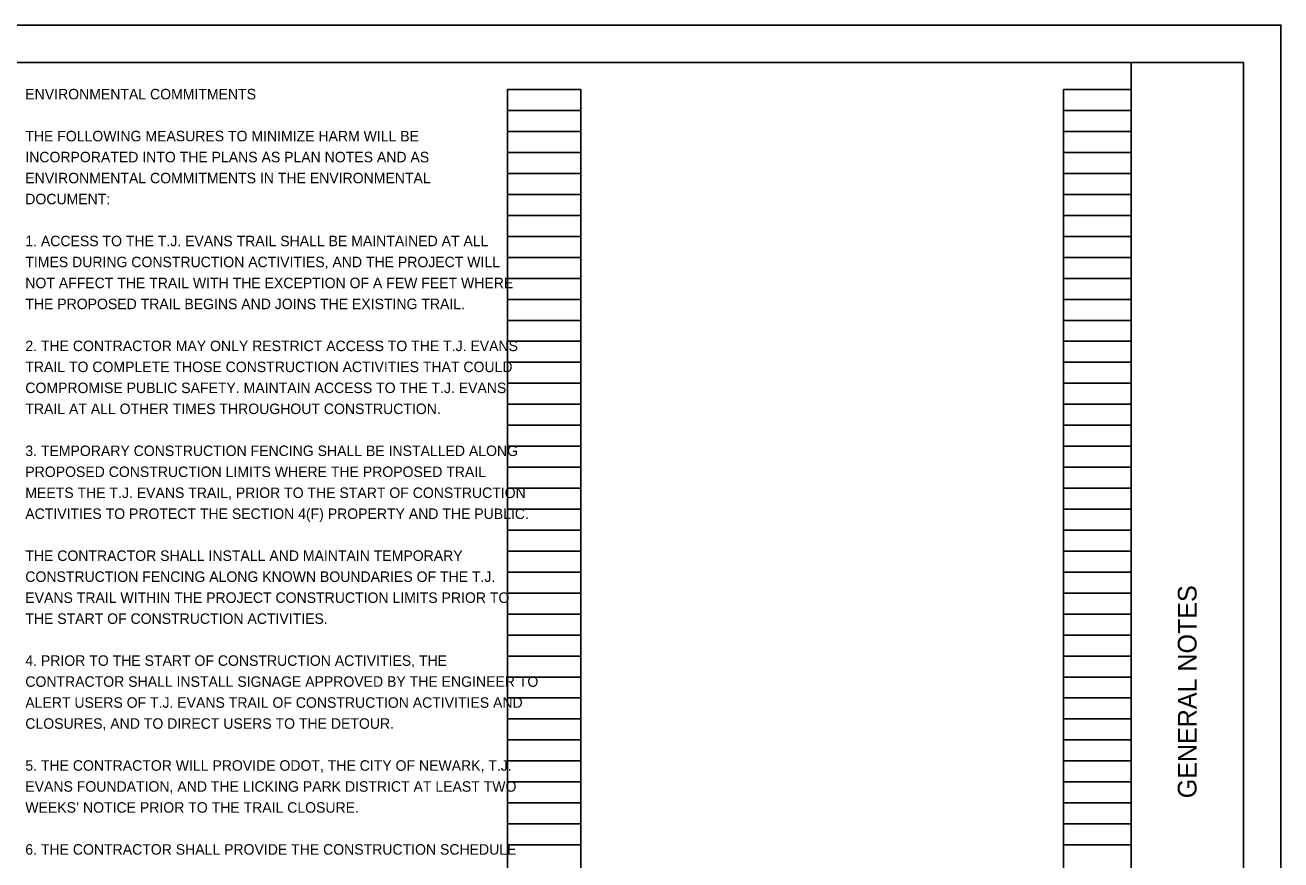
# Model space of a CAD drawing. Extents: x 0 to 34, y 0 to 30.9.
# Drawn here: x 17.24 to 34, y 10.86 to 22 of the extents above; entities that cross this region are included whole.
import ezdxf

# ---------------------------------------------------------------- set-up
doc = ezdxf.new("R2010")
doc.units = 0
for name, color, linetype in [('SH_Border', 7, 'Continuous'), ('SH_Cut_Line', 7, 'Continuous'), ('SH_Data', 7, 'Continuous'), ('SH_Text', 7, 'Continuous')]:
    doc.layers.add(name, color=color, linetype=linetype)

msp = doc.modelspace()

# ---------------------------------------------------------------- linework, layer by layer
at = {"layer": 'SH_Border'}
msp.add_line((32, 0.5), (32, 21.5), dxfattribs=at)
msp.add_lwpolyline([(1.5, 21.5), (33.5, 21.5), (33.5, 0.5), (1.5, 0.5)], close=True, dxfattribs=at)
at = {"layer": 'SH_Cut_Line'}
msp.add_lwpolyline([(0, 0), (34, 0), (34, 22), (0, 22)], close=True, dxfattribs=at)
at = {"layer": 'SH_Data'}
for p, q in [((23.68, 0.98), (23.68, 21.14)), ((23.68, 21.14), (24.66, 21.14)), ((24.66, 0.98), (24.66, 21.14)), ((31.1, 0.98), (31.1, 21.14)), ((31.1, 21.14), (32, 21.14)), ((32, 0.98), (32, 21.14)), ((23.68, 20.86), (24.66, 20.86)), ((31.1, 20.86), (32, 20.86)), ((23.68, 20.58), (24.66, 20.58)), ((31.1, 20.58), (32, 20.58)), ((23.68, 20.3), (24.66, 20.3)), ((31.1, 20.3), (32, 20.3)), ((23.68, 20.02), (24.66, 20.02)), ((31.1, 20.02), (32, 20.02)), ((23.68, 19.74), (24.66, 19.74)), ((31.1, 19.74), (32, 19.74)), ((23.68, 19.46), (24.66, 19.46)), ((31.1, 19.46), (32, 19.46)), ((23.68, 19.18), (24.66, 19.18)), ((31.1, 19.18), (32, 19.18)), ((23.68, 18.9), (24.66, 18.9)), ((31.1, 18.9), (32, 18.9)), ((23.68, 18.62), (24.66, 18.62)), ((31.1, 18.62), (32, 18.62)), ((23.68, 18.34), (24.66, 18.34)), ((31.1, 18.34), (32, 18.34)), ((23.68, 18.06), (24.66, 18.06)), ((31.1, 18.06), (32, 18.06)), ((23.68, 17.78), (24.66, 17.78)), ((31.1, 17.78), (32, 17.78)), ((23.68, 17.5), (24.66, 17.5)), ((31.1, 17.5), (32, 17.5)), ((23.68, 17.22), (24.66, 17.22)), ((31.1, 17.22), (32, 17.22)), ((23.68, 16.94), (24.66, 16.94)), ((31.1, 16.94), (32, 16.94)), ((23.68, 16.66), (24.66, 16.66)), ((31.1, 16.66), (32, 16.66)), ((23.68, 16.38), (24.66, 16.38)), ((31.1, 16.38), (32, 16.38)), ((23.68, 16.1), (24.66, 16.1)), ((31.1, 16.1), (32, 16.1)), ((23.68, 15.82), (24.66, 15.82)), ((31.1, 15.82), (32, 15.82)), ((23.68, 15.54), (24.66, 15.54)), ((31.1, 15.54), (32, 15.54)), ((23.68, 15.26), (24.66, 15.26)), ((31.1, 15.26), (32, 15.26)), ((23.68, 14.98), (24.66, 14.98)), ((31.1, 14.98), (32, 14.98)), ((23.68, 14.7), (24.66, 14.7)), ((31.1, 14.7), (32, 14.7)), ((23.68, 14.42), (24.66, 14.42)), ((31.1, 14.42), (32, 14.42)), ((23.68, 14.14), (24.66, 14.14)), ((31.1, 14.14), (32, 14.14)), ((23.68, 13.86), (24.66, 13.86)), ((31.1, 13.86), (32, 13.86)), ((23.68, 13.58), (24.66, 13.58)), ((31.1, 13.58), (32, 13.58)), ((23.68, 13.3), (24.66, 13.3)), ((31.1, 13.3), (32, 13.3)), ((23.68, 13.02), (24.66, 13.02)), ((31.1, 13.02), (32, 13.02)), ((23.68, 12.74), (24.66, 12.74)), ((31.1, 12.74), (32, 12.74)), ((23.68, 12.46), (24.66, 12.46)), ((31.1, 12.46), (32, 12.46)), ((23.68, 12.18), (24.66, 12.18)), ((31.1, 12.18), (32, 12.18)), ((23.68, 11.9), (24.66, 11.9)), ((31.1, 11.9), (32, 11.9)), ((23.68, 11.62), (24.66, 11.62)), ((31.1, 11.62), (32, 11.62)), ((23.68, 11.34), (24.66, 11.34)), ((31.1, 11.34), (32, 11.34)), ((23.68, 11.06), (24.66, 11.06)), ((31.1, 11.06), (32, 11.06))]:
    msp.add_line(p, q, dxfattribs=at)

# ---------------------------------------------------------------- texts
msp.add_text('GENERAL NOTES', height=0.25, rotation=90, dxfattribs=at).set_placement((32.875, 11.682))
at = {"layer": 'SH_Text'}
for s, p in [('ENVIRONMENTAL COMMITMENTS', (17.246, 21.009)), ('THE FOLLOWING MEASURES TO MINIMIZE HARM WILL BE ', (17.246, 20.449)), ('INCORPORATED INTO THE PLANS AS PLAN NOTES AND AS ', (17.246, 20.169)), ('ENVIRONMENTAL COMMITMENTS IN THE ENVIRONMENTAL ', (17.246, 19.889)), ('DOCUMENT:', (17.246, 19.609)), ('1. ACCESS TO THE T.J. EVANS TRAIL SHALL BE MAINTAINED AT ALL ', (17.246, 19.049)), ('TIMES DURING CONSTRUCTION ACTIVITIES, AND THE PROJECT WILL ', (17.246, 18.769)), ('NOT AFFECT THE TRAIL WITH THE EXCEPTION OF A FEW FEET WHERE ', (17.246, 18.489)), ('THE PROPOSED TRAIL BEGINS AND JOINS THE EXISTING TRAIL.', (17.246, 18.209)), ('2. THE CONTRACTOR MAY ONLY RESTRICT ACCESS TO THE T.J. EVANS ', (17.246, 17.649)), ('TRAIL TO COMPLETE THOSE CONSTRUCTION ACTIVITIES THAT COULD ', (17.246, 17.369)), ('COMPROMISE PUBLIC SAFETY. MAINTAIN ACCESS TO THE T.J. EVANS ', (17.246, 17.089)), ('TRAIL AT ALL OTHER TIMES THROUGHOUT CONSTRUCTION. ', (17.246, 16.809)), ('3. TEMPORARY CONSTRUCTION FENCING SHALL BE INSTALLED ALONG ', (17.246, 16.249)), ('PROPOSED CONSTRUCTION LIMITS WHERE THE PROPOSED TRAIL ', (17.246, 15.969)), ('MEETS THE T.J. EVANS TRAIL, PRIOR TO THE START OF CONSTRUCTION ', (17.246, 15.689)), ('ACTIVITIES TO PROTECT THE SECTION 4(F) PROPERTY AND THE PUBLIC. ', (17.246, 15.409)), ('THE CONTRACTOR SHALL INSTALL AND MAINTAIN TEMPORARY ', (17.246, 14.849)), ('CONSTRUCTION FENCING ALONG KNOWN BOUNDARIES OF THE T.J. ', (17.246, 14.569)), ('EVANS TRAIL WITHIN THE PROJECT CONSTRUCTION LIMITS PRIOR TO ', (17.246, 14.289)), ('THE START OF CONSTRUCTION ACTIVITIES.', (17.246, 14.009)), ('4. PRIOR TO THE START OF CONSTRUCTION ACTIVITIES, THE ', (17.246, 13.449)), ('CONTRACTOR SHALL INSTALL SIGNAGE APPROVED BY THE ENGINEER TO ', (17.246, 13.169)), ('ALERT USERS OF T.J. EVANS TRAIL OF CONSTRUCTION ACTIVITIES AND ', (17.246, 12.889)), ('CLOSURES, AND TO DIRECT USERS TO THE DETOUR.', (17.246, 12.609)), ('5. THE CONTRACTOR WILL PROVIDE ODOT, THE CITY OF NEWARK, T.J. ', (17.246, 12.049)), ('EVANS FOUNDATION, AND THE LICKING PARK DISTRICT AT LEAST TWO ', (17.246, 11.769)), ('WEEKS’ NOTICE PRIOR TO THE TRAIL CLOSURE. ', (17.246, 11.489)), ('6. THE CONTRACTOR SHALL PROVIDE THE CONSTRUCTION SCHEDULE ', (17.246, 10.929))]:
    msp.add_text(s, height=0.14, dxfattribs=at).set_placement(p)

doc.saveas('drawing.dxf')
